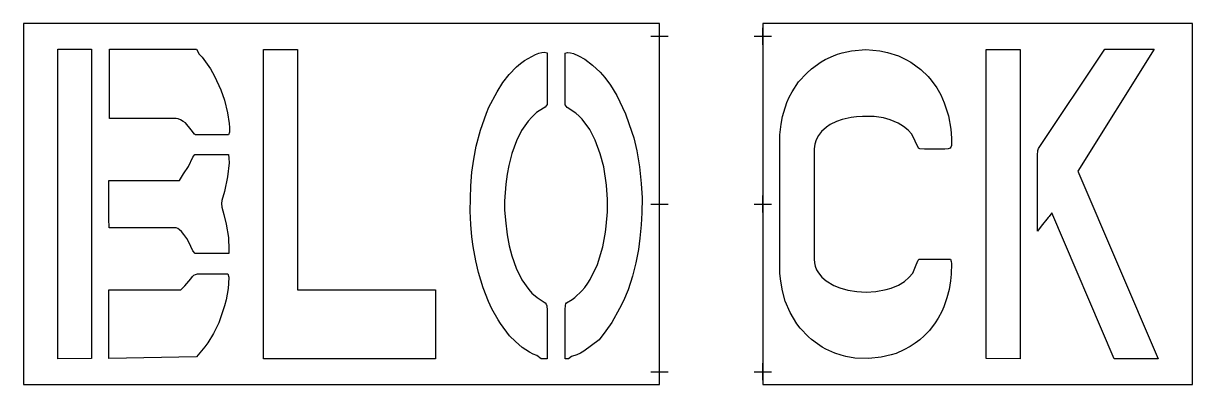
# Model space of a CAD drawing. Header units: inches. Extents: x 0 to 136, y 0 to 42.
import ezdxf

# ---------------------------------------------------------------- set-up
doc = ezdxf.new("R2010")
doc.units = ezdxf.units.IN
doc.header["$MEASUREMENT"] = 0
doc.layers.add('CUT', color=1, linetype='Continuous')
doc.layers.add('REG', color=5, linetype='Continuous')

msp = doc.modelspace()

# ---------------------------------------------------------------- linework, layer by layer
at = {"layer": 'CUT'}
for points in [[(0, 0), (74, 0), (74, 42), (0, 42)], [(86, 0), (136, 0), (136, 42), (86, 42)], [(4, 3.01), (4, 39), (7.94, 39), (7.94, 3.02)], [(20.78, 38.06), (21.76, 36.72), (22.22, 35.87), (22.98, 34.28), (23.4, 33.06), (23.73, 31.61), (23.92, 30.36), (23.96, 29.88), (23.96, 29.37), (23.86, 29.03), (20.02, 29.03), (19.9, 29.13), (19.52, 29.61), (18.84, 30.43), (18.58, 30.61), (18.26, 30.79), (18.02, 30.89), (17.76, 30.96), (10.02, 30.96), (10.02, 39), (20.15, 39), (20.46, 38.42)], [(31.89, 38.96), (31.89, 11.01), (47.94, 11.01), (47.94, 3), (27.94, 3), (27.94, 38.96)], [(55.78, 35.13), (56.51, 36.05), (57.37, 36.93), (57.81, 37.32), (58.29, 37.67), (59.55, 38.37), (59.94, 38.54), (60.3, 38.63), (60.59, 38.64), (60.92, 38.57), (60.92, 32.58), (60.81, 32.41), (60.69, 32.27), (59.98, 31.85), (59.68, 31.63), (59.13, 31.11), (58.7, 30.64), (57.94, 29.54), (57.34, 28.34), (56.81, 26.89), (56.45, 25.49), (56.26, 24.45), (56.11, 23.32), (55.97, 21.33), (55.98, 20.32), (56.06, 19.12), (56.26, 17.4), (56.51, 16.12), (56.81, 14.99), (57.32, 13.52), (57.99, 12.18), (58.79, 11.04), (59.15, 10.65), (59.75, 10.11), (60.7, 9.49), (60.82, 9.34), (60.88, 9.17), (60.92, 8.65), (60.91, 3), (60.22, 3), (59.72, 3.38), (59.28, 3.55), (58.85, 3.77), (58, 4.33), (57.23, 5), (56.56, 5.69), (55.5, 7.11), (55.21, 7.55), (54.5, 8.81), (54.11, 9.66), (53.49, 11.25), (52.94, 13.05), (52.62, 14.39), (52.33, 16.05), (52.17, 17.19), (52.04, 18.61), (51.97, 20.18), (52.03, 23.13), (52.17, 24.71), (52.39, 26.22), (52.68, 27.74), (53.17, 29.58), (53.86, 31.55), (54.15, 32.24), (55.09, 34.05)], [(65.88, 29.65), (64.99, 30.85), (64.66, 31.2), (64.26, 31.55), (63.25, 32.22), (63, 32.53), (63, 38.54), (63.29, 38.61), (63.62, 38.59), (63.97, 38.48), (64.55, 38.24), (65.3, 37.83), (66.2, 37.16), (67.1, 36.31), (67.63, 35.71), (68.3, 34.81), (69.04, 33.63), (70.05, 31.5), (70.79, 29.37), (70.99, 28.7), (71.34, 27.2), (71.66, 25.31), (71.87, 23.38), (71.96, 21.7), (71.95, 19.99), (71.87, 18.58), (71.72, 17.03), (71.53, 15.71), (71.24, 14.15), (70.84, 12.6), (70.33, 11.02), (69.8, 9.74), (69.35, 8.85), (68.45, 7.21), (67.76, 6.25), (66.99, 5.19), (66.08, 4.53), (65.17, 3.87), (64.79, 3.67), (64.36, 3.48), (63.76, 3.25), (63.42, 3), (63.01, 3), (63, 8.68), (63.04, 9.24), (63.11, 9.4), (63.19, 9.5), (63.83, 9.91), (64.13, 10.14), (64.95, 10.9), (65.31, 11.3), (65.65, 11.78), (65.93, 12.24), (66.76, 13.98), (67.39, 16.03), (67.71, 17.73), (67.8, 18.44), (67.93, 20.08), (67.94, 21.52), (67.83, 23.19), (67.51, 25.31), (67.1, 26.85), (66.52, 28.41)], [(97.6, 31.18), (96.91, 31.15), (96.3, 31.06), (95.22, 30.83), (94.56, 30.59), (93.85, 30.23), (93.42, 29.92), (92.85, 29.43), (92.48, 28.98), (92.2, 28.46), (92.05, 27.97), (91.99, 27.4), (91.99, 14.58), (92.03, 14.16), (92.11, 13.76), (92.27, 13.36), (92.48, 12.99), (92.88, 12.5), (93.37, 12.08), (94.27, 11.52), (94.97, 11.24), (95.89, 10.97), (96.93, 10.82), (98.02, 10.76), (99.14, 10.83), (100.34, 11.04), (100.95, 11.22), (101.79, 11.58), (102.47, 12), (102.99, 12.45), (103.44, 12.97), (103.86, 13.92), (104.09, 14.45), (104.19, 14.58), (107.83, 14.58), (107.91, 14.31), (107.95, 14.07), (107.92, 12.85), (107.84, 12.07), (107.67, 11.04), (107.42, 10.08), (107.06, 9.03), (106.82, 8.5), (106.42, 7.74), (106.06, 7.2), (105.38, 6.31), (104.79, 5.69), (104.28, 5.22), (103.72, 4.8), (103.13, 4.44), (102.42, 4.05), (101.51, 3.63), (100.95, 3.45), (99.78, 3.19), (98.32, 3.02), (96.72, 3.09), (95.67, 3.27), (95.11, 3.42), (94.4, 3.66), (93.32, 4.14), (92.9, 4.37), (92.37, 4.73), (91.67, 5.24), (91.31, 5.55), (90.35, 6.56), (89.96, 7.07), (89.17, 8.4), (88.61, 9.72), (88.28, 10.91), (88.09, 12.04), (87.97, 12.91), (87.97, 29.04), (88.14, 30.28), (88.31, 31.16), (88.45, 31.68), (88.81, 32.8), (89.09, 33.43), (89.41, 34.04), (90.17, 35.19), (91.11, 36.22), (91.66, 36.72), (92.8, 37.53), (93.26, 37.8), (94.23, 38.24), (94.68, 38.42), (95.25, 38.59), (96.33, 38.81), (98, 38.96), (99.63, 38.81), (100.52, 38.6), (101.79, 38.21), (102.66, 37.79), (103.23, 37.48), (104.4, 36.64), (105.24, 35.82), (105.59, 35.4), (106.24, 34.49), (106.7, 33.71), (107.12, 32.78), (107.61, 31.25), (107.86, 29.7), (107.96, 28.66), (107.97, 28.13), (107.95, 27.82), (107.89, 27.61), (107.79, 27.49), (107.58, 27.41), (107.17, 27.39), (104.81, 27.39), (104.26, 27.43), (104.1, 27.51), (103.34, 29.11), (102.93, 29.59), (102.39, 30.03), (101.74, 30.41), (100.81, 30.8), (100.03, 31.01), (98.94, 31.16)], [(112.48, 38.95), (112.6, 38.97), (115.93, 38.96), (115.93, 3.01), (111.99, 3.02), (111.99, 38.96)], [(117.99, 27.23), (118.08, 27.47), (125.79, 39), (131.53, 39), (122.63, 24.82), (132, 3.01), (126.87, 3), (119.63, 19.96), (119.32, 19.55), (119.2, 19.43), (118.39, 18.43), (117.94, 17.85), (117.97, 18.52), (117.94, 18.94), (117.94, 26.66)], [(9.95, 23.74), (17.67, 23.74), (18.15, 23.74), (18.64, 24.52), (19.2, 25.37), (19.72, 26.46), (19.94, 26.74), (23.84, 26.74), (23.91, 26.31), (23.92, 25.8), (23.73, 24.14), (23.38, 22.44), (23.08, 21.42), (23.03, 21.06), (23.08, 20.65), (23.32, 19.79), (23.59, 18.65), (23.84, 17.1), (23.9, 15.68), (23.91, 15.23), (19.97, 15.23), (19.71, 15.56), (19.26, 16.57), (19.01, 16.98), (18.66, 17.46), (18.39, 17.79), (18.17, 18), (17.95, 18.14), (17.77, 18.23), (9.96, 18.23), (9.97, 18.66), (9.95, 18.88)], [(20.15, 3.22), (9.95, 3.04), (9.95, 11.01), (18.33, 11.01), (18.76, 11.5), (19.48, 12.31), (19.69, 12.58), (19.83, 12.71), (20.02, 12.81), (20.26, 12.87), (23.79, 12.87), (23.89, 12.48), (23.87, 11.75), (23.81, 11.18), (23.58, 9.84), (23.41, 9.16), (22.73, 7.18), (22.13, 5.93), (21.44, 4.84), (21.12, 4.41), (20.54, 3.71)]]:
    msp.add_lwpolyline(points, close=True, dxfattribs=at)
at = {"layer": 'REG'}
for points in [[(74, 39.5), (74, 41.5)], [(86, 39.5), (86, 41.5)], [(73, 40.5), (75, 40.5)], [(85, 40.5), (87, 40.5)], [(74, 20), (74, 22)], [(86, 20), (86, 22)], [(73, 21), (75, 21)], [(85, 21), (87, 21)], [(73, 1.5), (75, 1.5)], [(74, 0.5), (74, 2.5)], [(85, 1.5), (87, 1.5)], [(86, 0.5), (86, 2.5)]]:
    msp.add_lwpolyline(points, dxfattribs=at)

doc.saveas('drawing.dxf')
